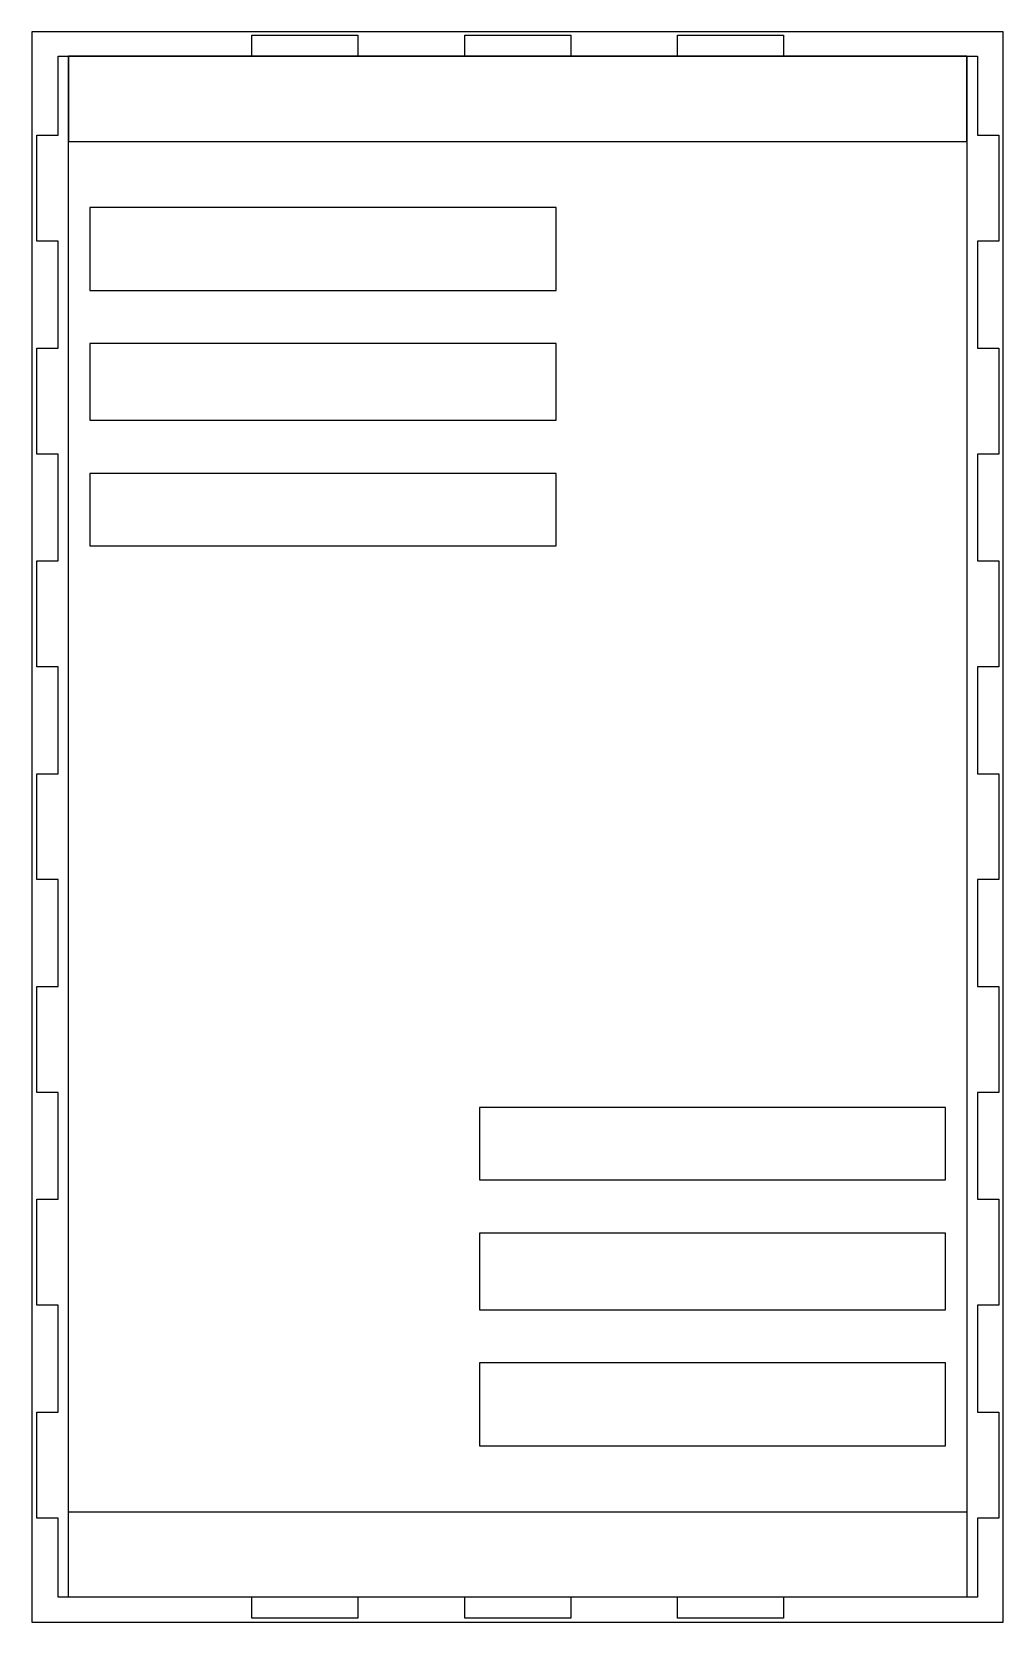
# Model space of a CAD drawing. Header units: millimetres. Extents: x 1282 to 1738, y 195 to 942.
import ezdxf

# ---------------------------------------------------------------- set-up
doc = ezdxf.new("R2010")
doc.units = ezdxf.units.MM
doc.header["$MEASUREMENT"] = 0
for name, color, linetype, true_color in [('2D$base$enganches', 18, 'Continuous', 0x000000), ('2D$base$rebaje -20', 1, 'Continuous', 0xff0000), ('2D$base$rebaje 25mm', 1, 'Continuous', 0xff0000), ('2D$base$rebajes -2.5mm', 3, 'Continuous', 0x00ff00)]:
    doc.layers.add(name, color=color, linetype=linetype, true_color=true_color)

msp = doc.modelspace()

# ---------------------------------------------------------------- linework, layer by layer
at = {"layer": '2D$base$enganches'}
msp.add_lwpolyline([(1293.91, 930.86), (1385.01, 930.86), (1385.01, 940.86), (1434.81, 940.86), (1434.81, 930.86), (1485.01, 930.86), (1485.01, 940.86), (1534.81, 940.86), (1534.81, 930.86), (1585.01, 930.86), (1585.01, 940.86), (1634.81, 940.86), (1634.81, 930.86), (1725.91, 930.86), (1725.91, 893.76), (1735.91, 893.76), (1735.91, 843.96), (1725.91, 843.96), (1725.91, 793.76), (1735.91, 793.76), (1735.91, 743.96), (1725.91, 743.96), (1725.91, 693.76), (1735.91, 693.76), (1735.91, 643.96), (1725.91, 643.96), (1725.91, 593.76), (1735.91, 593.76), (1735.91, 543.96), (1725.91, 543.96), (1725.91, 493.76), (1735.91, 493.76), (1735.91, 443.96), (1725.91, 443.96), (1725.91, 393.76), (1735.91, 393.76), (1735.91, 343.96), (1725.91, 343.96), (1725.91, 293.76), (1735.91, 293.76), (1735.91, 243.96), (1725.91, 243.96), (1725.91, 206.86), (1634.81, 206.86), (1634.81, 196.86), (1585.01, 196.86), (1585.01, 206.86), (1534.81, 206.86), (1534.81, 196.86), (1485.01, 196.86), (1485.01, 206.86), (1434.81, 206.86), (1434.81, 196.86), (1385.01, 196.86), (1385.01, 206.86), (1293.91, 206.86), (1293.91, 243.96), (1283.91, 243.96), (1283.91, 293.76), (1293.91, 293.76), (1293.91, 343.96), (1283.91, 343.96), (1283.91, 393.76), (1293.91, 393.76), (1293.91, 443.96), (1283.91, 443.96), (1283.91, 493.76), (1293.91, 493.76), (1293.91, 543.96), (1283.91, 543.96), (1283.91, 593.76), (1293.91, 593.76), (1293.91, 643.96), (1283.91, 643.96), (1283.91, 693.76), (1293.91, 693.76), (1293.91, 743.96), (1283.91, 743.96), (1283.91, 793.76), (1293.91, 793.76), (1293.91, 843.96), (1283.91, 843.96), (1283.91, 893.76), (1293.91, 893.76), (1293.91, 930.86)], dxfattribs=at)
at = {"layer": '2D$base$rebaje -20'}
for points in [[(1308.91, 859.86), (1308.91, 820.86), (1527.91, 820.86), (1527.91, 859.86), (1308.91, 859.86)], [(1308.91, 795.86), (1308.91, 759.86), (1527.91, 759.86), (1527.91, 795.86), (1308.91, 795.86)], [(1308.91, 734.86), (1308.91, 700.86), (1527.91, 700.86), (1527.91, 734.86), (1308.91, 734.86)], [(1710.91, 402.86), (1710.91, 436.86), (1491.91, 436.86), (1491.91, 402.86), (1710.91, 402.86)], [(1710.91, 341.86), (1710.91, 377.86), (1491.91, 377.86), (1491.91, 341.86), (1710.91, 341.86)], [(1710.91, 277.86), (1710.91, 316.86), (1491.91, 316.86), (1491.91, 277.86), (1710.91, 277.86)]]:
    msp.add_lwpolyline(points, dxfattribs=at)
at = {"layer": '2D$base$rebaje 25mm'}
for points in [[(1281.6, 195.03), (1738.02, 195.03), (1738.02, 942.38), (1281.6, 942.38), (1281.6, 195.03)], [(1298.91, 930.86), (1720.91, 930.86), (1720.91, 206.86), (1298.91, 206.86), (1298.91, 930.86)]]:
    msp.add_lwpolyline(points, dxfattribs=at)
at = {"layer": '2D$base$rebajes -2.5mm'}
for points in [[(1298.91, 930.86), (1298.91, 890.86), (1720.91, 890.86), (1720.91, 930.86), (1298.91, 930.86)], [(1298.91, 206.86), (1298.91, 246.86), (1720.91, 246.86), (1720.91, 206.86), (1298.91, 206.86)]]:
    msp.add_lwpolyline(points, dxfattribs=at)

doc.saveas('drawing.dxf')
